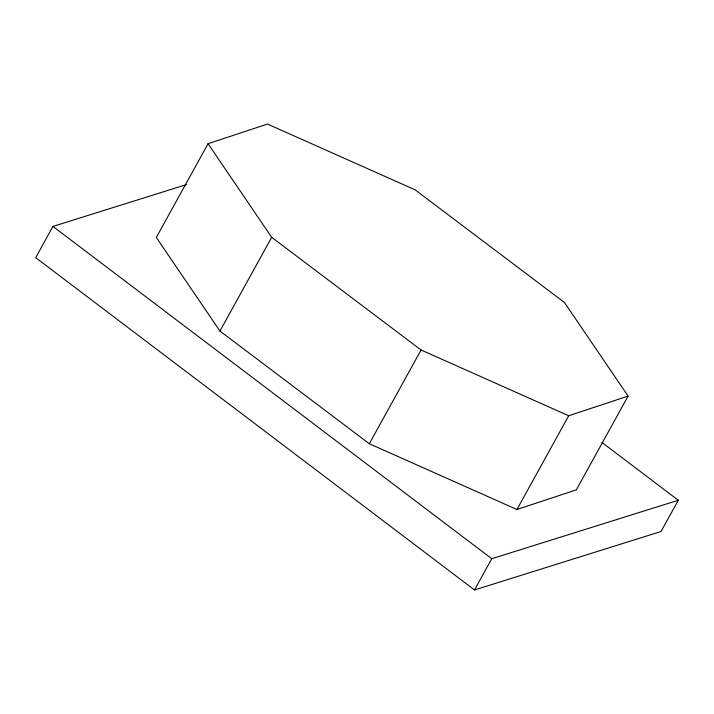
<?xml version="1.0" encoding="UTF-8"?>
<svg xmlns="http://www.w3.org/2000/svg" width="714" height="714" viewBox="0 0 714 714"><rect width="100%" height="100%" fill="white"/><g stroke="black" fill="none" stroke-linecap="round" stroke-linejoin="round"><path stroke-width="1.07" d="M186.497 184.578L52.952 226.418L35.7 257.665L474.515 589.951L661.048 531.502L678.3 500.255L601.911 442.412M208.06 143.719L156.312 237.467L219.939 331.055L369.317 443.742L516.945 509.51L576.341 489.84L628.088 396.091L564.471 302.504L415.093 189.817L267.464 124.049L208.06 143.719L271.686 237.307L421.064 349.994L568.692 415.762L628.088 396.091M219.939 331.055L271.686 237.307M369.317 443.742L421.064 349.994M516.945 509.51L568.692 415.762M474.515 589.951L491.759 558.705L678.3 500.255M52.952 226.418L491.759 558.705"/></g></svg>
